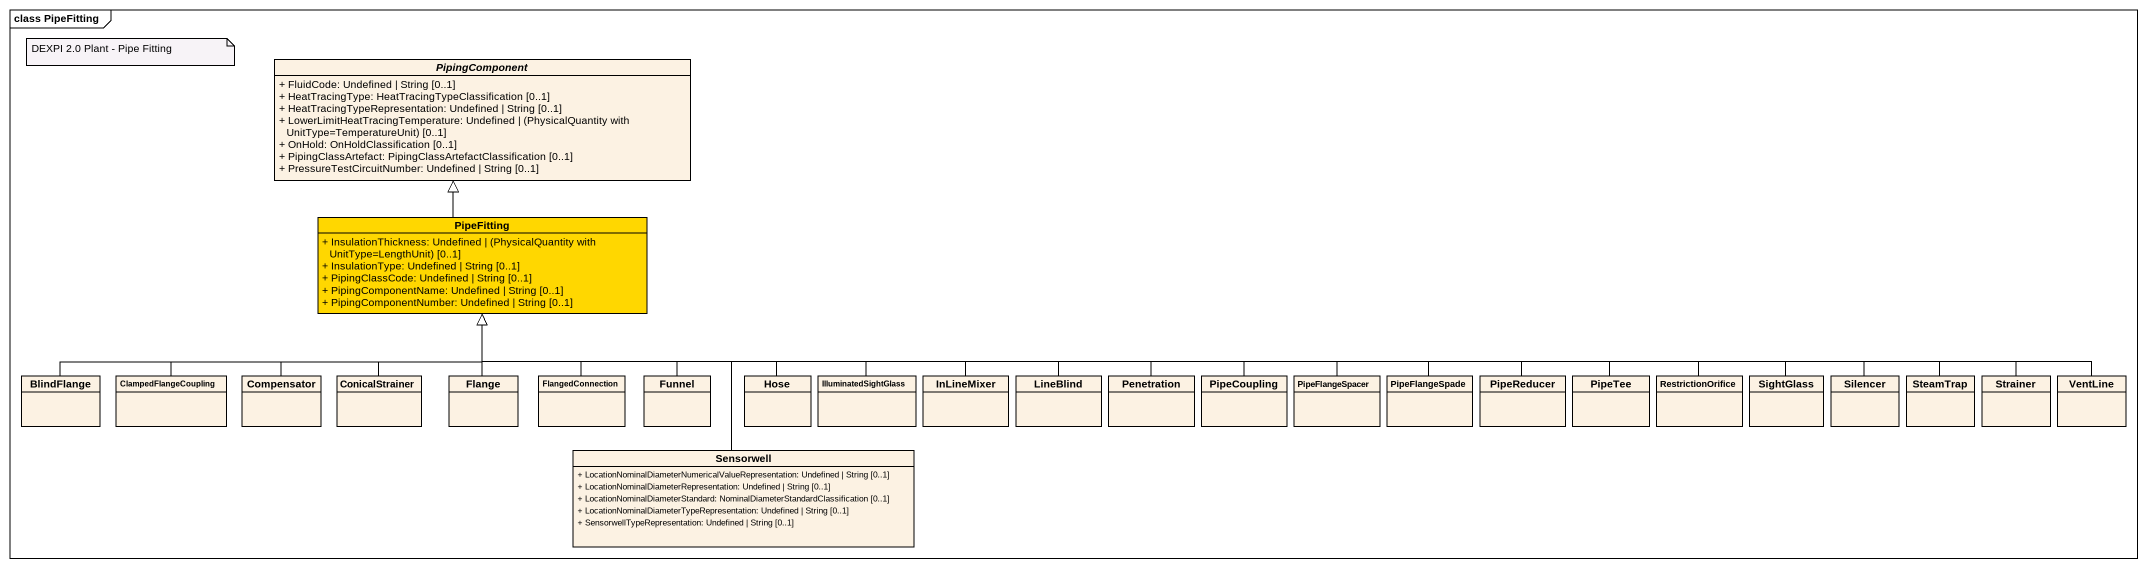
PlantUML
@startuml
mainframe class PipeFitting
hide circle
hide empty members
skinparam classAttributeIconSize 0
abstract class PipingComponent {
  + FluidCode: Undefined | String [0..1]
  + HeatTracingType: HeatTracingTypeClassification [0..1]
  + HeatTracingTypeRepresentation: Undefined | String [0..1]
  {field} + LowerLimitHeatTracingTemperature: Undefined | (PhysicalQuantity with UnitType=TemperatureUnit) [0..1]
  + OnHold: OnHoldClassification [0..1]
  + PipingClassArtefact: PipingClassArtefactClassification [0..1]
  + PressureTestCircuitNumber: Undefined | String [0..1]
}
class PipeFitting #FFD700 {
  {field} + InsulationThickness: Undefined | (PhysicalQuantity with UnitType=LengthUnit) [0..1]
  + InsulationType: Undefined | String [0..1]
  + PipingClassCode: Undefined | String [0..1]
  + PipingComponentName: Undefined | String [0..1]
  + PipingComponentNumber: Undefined | String [0..1]
}
class BlindFlange
class ClampedFlangeCoupling
class Compensator
class ConicalStrainer
class Flange
class FlangedConnection
class Funnel
class Hose
class IlluminatedSightGlass
class InLineMixer
class LineBlind
class Penetration
class PipeCoupling
class PipeFlangeSpacer
class PipeFlangeSpade
class PipeReducer
class PipeTee
class RestrictionOrifice
class SightGlass
class Silencer
class SteamTrap
class Strainer
class VentLine
class Sensorwell {
  + LocationNominalDiameterNumericalValueRepresentation: Undefined | String [0..1]
  + LocationNominalDiameterRepresentation: Undefined | String [0..1]
  + LocationNominalDiameterStandard: NominalDiameterStandardClassification [0..1]
  + LocationNominalDiameterTypeRepresentation: Undefined | String [0..1]
  + SensorwellTypeRepresentation: Undefined | String [0..1]
}
PipeFitting -up-|> PipingComponent
BlindFlange -right-|> PipeFitting
ClampedFlangeCoupling -right-|> PipeFitting
Compensator -up-|> PipeFitting
ConicalStrainer -up-|> PipeFitting
Flange -up-|> PipeFitting
FlangedConnection -up-|> PipeFitting
Funnel -up-|> PipeFitting
Hose -left-|> PipeFitting
IlluminatedSightGlass -left-|> PipeFitting
InLineMixer -left-|> PipeFitting
LineBlind -left-|> PipeFitting
Penetration -left-|> PipeFitting
PipeCoupling -left-|> PipeFitting
PipeFlangeSpacer -left-|> PipeFitting
PipeFlangeSpade -left-|> PipeFitting
PipeReducer -left-|> PipeFitting
PipeTee -left-|> PipeFitting
RestrictionOrifice -left-|> PipeFitting
SightGlass -left-|> PipeFitting
Silencer -left-|> PipeFitting
SteamTrap -left-|> PipeFitting
Strainer -left-|> PipeFitting
VentLine -left-|> PipeFitting
Sensorwell -up-|> PipeFitting
note as N1
  DEXPI 2.0 Plant - Pipe Fitting
end note
@enduml
